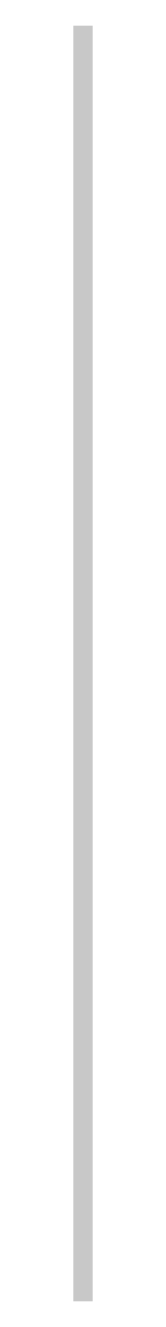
# Model space of a CAD drawing. Header units: millimetres. Extents: x -187347 to 135007, y -6415 to 292048.
# Drawn here: x 68943 to 69141, y 94272 to 107314 of the extents above; entities that cross this region are included whole.
import ezdxf

# ---------------------------------------------------------------- set-up
doc = ezdxf.new("R2010")
doc.units = ezdxf.units.MM
doc.header["$LTSCALE"] = 100
doc.layers.add('A-WALL-PATT', color=7, linetype='Continuous', lineweight=5)

msp = doc.modelspace()

# ---------------------------------------------------------------- hatches: boundary and pattern name
at = {"layer": 'A-WALL-PATT'}
h = msp.add_hatch(dxfattribs=at)
h.set_pattern_fill('FP_1596', color=256, angle=67.38013, style=0, pattern_type=2)
h.set_pattern_definition([(157.38013, (69102.8, 100800.607), (-100.32954, 0.0003), [26.086, -1278.204]), (157.38013, (69102.8, 100900.937), (-100.32954, 0.0003), [26.086, -1278.204]), (157.38013, (69102.8, 101001.267), (-100.32954, 0.0003), [26.086, -1278.204]), (157.38013, (69102.8, 101101.597), (-100.32954, 0.0003), [26.086, -1278.204]), (157.38013, (69102.8, 101201.927), (-100.32954, 0.0003), [26.086, -1278.204]), (202.24913, (69102.8, 100884.884), (-100.3298, -0.00036), [23.848, -2360.969]), (202.24913, (69102.8, 100985.214), (-100.3298, -0.00036), [23.848, -2360.969]), (202.24913, (69102.8, 101085.544), (-100.3298, -0.00036), [23.848, -2360.969]), (202.24913, (69102.8, 101185.874), (-100.3298, -0.00036), [23.848, -2360.969]), (202.24913, (69102.8, 101286.204), (-100.3298, -0.00036), [23.848, -2360.969]), (202.24913, (69102.8, 101386.534), (-100.3298, -0.00036), [23.848, -2360.969]), (202.24913, (69102.8, 101486.865), (-100.3298, -0.00036), [23.848, -2360.969]), (202.24913, (69102.8, 101587.194), (-100.3298, -0.00036), [23.848, -2360.969]), (202.24913, (69102.8, 101687.524), (-100.3298, -0.00036), [23.848, -2360.969]), (337.75113, (69080.727, 100859.8), (-100.3298, -0.0001), [23.848, -2360.969]), (337.75113, (69080.727, 100960.13), (-100.3298, -0.0001), [23.848, -2360.969]), (337.75113, (69080.727, 101060.46), (-100.3298, -0.0001), [23.848, -2360.969]), (337.75113, (69080.727, 101160.79), (-100.3298, -0.0001), [23.848, -2360.969]), (337.75113, (69080.727, 101261.12), (-100.3298, -0.0001), [23.848, -2360.969]), (337.75113, (69080.727, 101361.452), (-100.3298, -0.0001), [23.848, -2360.969]), (337.75113, (69080.727, 101461.78), (-100.3298, -0.0001), [23.848, -2360.969]), (337.75113, (69080.726, 101562.11), (-100.3298, -0.0001), [23.848, -2360.969]), (337.75113, (69080.727, 101662.44), (-100.3298, -0.0001), [23.848, -2360.969]), (22.62013, (69078.72, 100824.686), (-100.32954, -0.00078), [26.086, -1278.204]), (22.62013, (69078.72, 100925.016), (-100.32954, -0.00078), [26.086, -1278.204]), (22.62013, (69078.72, 101025.346), (-100.32954, -0.00078), [26.086, -1278.204]), (22.62013, (69078.72, 101125.676), (-100.32954, -0.00078), [26.086, -1278.204]), (22.62013, (69078.72, 101226.006), (-100.32954, -0.00078), [26.086, -1278.204]), (171.87013, (69119.856, 100795.59), (-100.33039, -0.000556), [7.094, -702.346]), (158.19813, (69112.832, 100796.594), (-100.33008, 0.00043), [10.806, -529.488]), (158.19813, (69112.833, 100896.924), (-100.33008, 0.00043), [10.806, -529.488]), (21.80113, (69102.8, 100834.72), (-100.33008, 0.00085), [10.806, -529.488]), (21.80113, (69102.8, 100935.05), (-100.33008, 0.00085), [10.806, -529.488]), (8.13013, (69112.832, 100838.732), (-100.33039, 8.5e-05), [7.094, -702.346]), (8.13013, (69119.856, 100795.59), (-100.33039, 8.5e-05), [7.094, -702.346]), (26.5651, (69126.88, 100796.594), (-100.33013, -0.00015), [6.73, -217.614]), (45.0001, (69132.9, 100799.604), (-100.33, -0.0002), [7.094, -134.794]), (56.3101, (69137.915, 100804.62), (-100.3303, -8e-05), [3.617, -358.128]), (56.3101, (69137.915, 100904.95), (-100.3303, -8e-05), [3.617, -358.128]), (56.3101, (69137.915, 101005.28), (-100.3303, -8e-05), [3.617, -358.128]), (71.5651, (69139.92, 100807.63), (-100.3296, -0.0001), [3.173, -314.099]), (71.5651, (69139.92, 100907.96), (-100.3296, -0.0001), [3.173, -314.099]), (71.5651, (69139.92, 101008.29), (-100.3296, -0.0001), [3.173, -314.099]), (71.5651, (69140.92, 100810.64), (-100.3296, -0.0001), [3.173, -314.099]), (71.5651, (69140.93, 100910.97), (-100.3296, -0.0001), [3.173, -314.099]), (71.5651, (69140.92, 101011.3), (-100.3296, -0.0001), [3.173, -314.099]), (90.0001, (69141.93, 100813.65), (-100.33, -0.0002), [8.026, -92.304]), (108.4351, (69141.93, 100821.68), (-100.3296, -0.0003), [3.173, -314.099]), (108.4351, (69141.93, 100922.01), (-100.3296, -0.0003), [3.173, -314.099]), (108.4351, (69141.93, 101022.34), (-100.3296, -0.0003), [3.173, -314.099]), (108.4351, (69140.925, 100824.69), (-100.3296, -0.0003), [3.173, -314.099]), (108.4351, (69140.92, 100925.02), (-100.3296, -0.0003), [3.173, -314.099]), (108.4351, (69140.925, 101025.35), (-100.3296, -0.0003), [3.173, -314.099]), (123.6901, (69139.92, 100827.696), (-100.3303, -0.0004), [3.617, -358.128]), (123.6901, (69139.92, 100928.03), (-100.3303, -0.0004), [3.617, -358.128]), (123.6901, (69139.92, 101028.36), (-100.3303, -0.0004), [3.617, -358.128]), (135.0001, (69137.915, 100830.706), (-100.33, -0.0002), [7.094, -134.794]), (153.4351, (69132.9, 100835.722), (-100.33013, -0.00033), [6.73, -217.614]), (171.87013, (69126.879, 100838.732), (-100.33039, -0.000556), [7.094, -702.346]), (171.87013, (69119.856, 100845.755), (-100.33039, -0.000556), [7.094, -702.346]), (158.19813, (69112.833, 100846.76), (-100.33008, 0.00043), [10.806, -529.488]), (158.19813, (69112.833, 100947.09), (-100.33008, 0.00043), [10.806, -529.488]), (21.80113, (69102.8, 100884.884), (-100.33008, 0.00085), [10.806, -529.488]), (21.80113, (69102.8, 100985.214), (-100.33008, 0.00085), [10.806, -529.488]), (8.13013, (69112.833, 100888.897), (-100.33039, 8.5e-05), [7.094, -702.346]), (8.13013, (69119.856, 100845.755), (-100.33039, 8.5e-05), [7.094, -702.346]), (26.5651, (69126.88, 100846.76), (-100.33013, -0.00015), [6.73, -217.614]), (45.0001, (69132.9, 100849.77), (-100.33, -0.0002), [7.094, -134.794]), (56.3101, (69137.915, 100854.785), (-100.3303, -8e-05), [3.617, -358.128]), (56.3101, (69137.915, 100955.115), (-100.3303, -8e-05), [3.617, -358.128]), (56.3101, (69137.915, 101055.445), (-100.3303, -8e-05), [3.617, -358.128]), (71.5651, (69139.92, 100857.79), (-100.3296, -0.0001), [3.173, -314.099]), (71.5651, (69139.92, 100958.12), (-100.3296, -0.0001), [3.173, -314.099]), (71.5651, (69139.92, 101058.455), (-100.3296, -0.0001), [3.173, -314.099]), (71.5651, (69140.92, 100860.8), (-100.3296, -0.0001), [3.173, -314.099]), (71.5651, (69140.93, 100961.135), (-100.3296, -0.0001), [3.173, -314.099]), (71.5651, (69140.925, 101061.465), (-100.3296, -0.0001), [3.173, -314.099]), (90.0001, (69141.93, 100863.81), (-100.33, -0.0002), [8.026, -92.304]), (108.4351, (69141.93, 100871.84), (-100.3296, -0.0003), [3.173, -314.099]), (108.4351, (69141.93, 100972.17), (-100.3296, -0.0003), [3.173, -314.099]), (108.4351, (69141.93, 101072.5), (-100.3296, -0.0003), [3.173, -314.099]), (108.4351, (69140.925, 100874.85), (-100.3296, -0.0003), [3.173, -314.099]), (108.4351, (69140.92, 100975.18), (-100.3296, -0.0003), [3.173, -314.099]), (108.4351, (69140.93, 101075.51), (-100.3296, -0.0003), [3.173, -314.099]), (123.6901, (69139.92, 100877.86), (-100.3303, -0.0004), [3.617, -358.128]), (123.6901, (69139.92, 100978.19), (-100.3303, -0.0004), [3.617, -358.128]), (123.6901, (69139.92, 101078.52), (-100.3303, -0.0004), [3.617, -358.128]), (135.0001, (69137.915, 100880.87), (-100.33, -0.0002), [7.094, -134.794]), (153.4351, (69132.9, 100885.887), (-100.33013, -0.00033), [6.73, -217.614]), (171.87013, (69126.879, 100888.897), (-100.33039, -0.000556), [7.094, -702.346]), (171.87013, (69063.671, 100820.673), (-100.33039, -0.000556), [7.094, -702.346]), (153.4351, (69056.647, 100821.676), (-100.33013, -0.00033), [6.73, -217.614]), (135.0001, (69050.63, 100824.686), (-100.33, -0.0002), [7.094, -134.794]), (123.6901, (69045.61, 100829.7), (-100.3303, -0.0004), [3.617, -358.128]), (123.6901, (69045.61, 100930.03), (-100.3303, -0.0004), [3.617, -358.128]), (123.6901, (69045.61, 101030.36), (-100.3303, -0.0004), [3.617, -358.128]), (108.4351, (69043.605, 100832.71), (-100.3296, -0.0003), [3.173, -314.099]), (108.4351, (69043.6, 100933.04), (-100.3296, -0.0003), [3.173, -314.099]), (108.4351, (69043.605, 101033.37), (-100.3296, -0.0003), [3.173, -314.099]), (108.4351, (69042.6, 100835.72), (-100.3296, -0.0003), [3.173, -314.099]), (108.4351, (69042.6, 100936.05), (-100.3296, -0.0003), [3.173, -314.099]), (108.4351, (69042.6, 101036.38), (-100.3296, -0.0003), [3.173, -314.099]), (90.0001, (69041.6, 100838.73), (-100.33, -0.0002), [8.026, -92.304]), (71.5651, (69041.6, 100846.76), (-100.3296, -0.0001), [3.173, -314.099]), (71.5651, (69041.6, 100947.09), (-100.3296, -0.0001), [3.173, -314.099]), (71.5651, (69041.6, 101047.42), (-100.3296, -0.0001), [3.173, -314.099]), (71.5651, (69042.6, 100849.77), (-100.3296, -0.0001), [3.173, -314.099]), (71.5651, (69042.6, 100950.1), (-100.3296, -0.0001), [3.173, -314.099]), (71.5651, (69042.6, 101050.43), (-100.3296, -0.0001), [3.173, -314.099]), (56.3101, (69043.605, 100852.78), (-100.3303, -8e-05), [3.617, -358.128]), (56.3101, (69043.605, 100953.11), (-100.3303, -8e-05), [3.617, -358.128]), (56.3101, (69043.604, 101053.44), (-100.3303, -8e-05), [3.617, -358.128]), (45.0001, (69045.61, 100855.79), (-100.33, -0.0002), [7.094, -134.794]), (26.5651, (69050.63, 100860.805), (-100.33013, -0.00015), [6.73, -217.614]), (8.13013, (69056.647, 100863.814), (-100.33039, 8.5e-05), [7.094, -702.346]), (8.13013, (69063.671, 100820.673), (-100.33039, 8.5e-05), [7.094, -702.346]), (20.55613, (69070.694, 100821.676), (-100.33001, -0.0004), [8.572, -848.648]), (20.55613, (69070.693, 100922.006), (-100.33001, -0.00039), [8.572, -848.648]), (20.55613, (69070.694, 101022.336), (-100.33001, -0.00039), [8.572, -848.648]), (158.19813, (69080.727, 100859.8), (-100.33008, 0.00043), [10.806, -529.488]), (158.19813, (69080.727, 100960.13), (-100.33008, 0.00043), [10.806, -529.488]), (171.87013, (69070.694, 100863.815), (-100.33039, -0.000556), [7.094, -702.346]), (90.0001, (69041.6, 100792.58), (-100.33, -0.0002), [4.013, -96.317]), (71.5651, (69041.6, 100796.59), (-100.3296, -0.0001), [3.173, -314.099]), (71.5651, (69041.6, 100896.92), (-100.3296, -0.0001), [3.173, -314.099]), (71.5651, (69041.6, 100997.25), (-100.3296, -0.0001), [3.173, -314.099]), (71.5651, (69042.6, 100799.6), (-100.3296, -0.0001), [3.173, -314.099]), (71.5651, (69042.6, 100899.93), (-100.3296, -0.0001), [3.173, -314.099]), (71.5651, (69042.6, 101000.26), (-100.3296, -0.0001), [3.173, -314.099]), (56.3101, (69043.604, 100802.61), (-100.3303, -8e-05), [3.617, -358.128]), (56.3101, (69043.605, 100902.94), (-100.3303, -8e-05), [3.617, -358.128]), (56.3101, (69043.604, 101003.27), (-100.3303, -8e-05), [3.617, -358.128]), (45.0001, (69045.61, 100805.624), (-100.33, -0.0002), [7.094, -134.794]), (26.5651, (69050.63, 100810.64), (-100.33013, -0.00015), [6.73, -217.614]), (8.13013, (69056.647, 100813.65), (-100.33039, 8.5e-05), [7.094, -702.346]), (159.44413, (69078.72, 100810.64), (-100.33001, -8e-05), [8.572, -848.648]), (159.44413, (69078.72, 100910.97), (-100.33001, -8e-05), [8.572, -848.648]), (159.44413, (69078.72, 101011.3), (-100.33001, -8e-05), [8.572, -848.648]), (171.87013, (69070.694, 100813.65), (-100.33039, -0.000556), [7.094, -702.346]), (171.87013, (69063.671, 100870.837), (-100.33039, -0.000556), [7.094, -702.346]), (153.4351, (69056.648, 100871.84), (-100.33013, -0.00033), [6.73, -217.614]), (135.0001, (69050.63, 100874.85), (-100.33, -0.0002), [7.094, -134.794]), (123.6901, (69045.61, 100879.87), (-100.3303, -0.0004), [3.617, -358.128]), (123.6901, (69045.61, 100980.2), (-100.3303, -0.0004), [3.617, -358.128]), (123.6901, (69045.61, 101080.53), (-100.3303, -0.0004), [3.617, -358.128]), (108.4351, (69043.605, 100882.88), (-100.3296, -0.0003), [3.173, -314.099]), (108.4351, (69043.605, 100983.21), (-100.3296, -0.0003), [3.173, -314.099]), (108.4351, (69043.605, 101083.54), (-100.3296, -0.0003), [3.173, -314.099]), (108.4351, (69042.6, 100885.89), (-100.3296, -0.0003), [3.173, -314.099]), (108.4351, (69042.6, 100986.22), (-100.3296, -0.0003), [3.173, -314.099]), (108.4351, (69042.6, 101086.55), (-100.3296, -0.0003), [3.173, -314.099]), (90.0001, (69041.6, 100888.9), (-100.33, -0.0002), [4.013, -96.317]), (8.13013, (69063.671, 100870.837), (-100.33039, 8.5e-05), [7.094, -702.346]), (21.80113, (69070.694, 100871.84), (-100.33008, 0.00085), [10.806, -529.488]), (21.80113, (69070.694, 100972.17), (-100.33008, 0.00085), [10.806, -529.488])])
h.paths.add_polyline_path([(68942.7, 94271.6), (69141.1, 94271.6), (69141.1, 107313.6), (68942.7, 107313.6), (68942.7, 95096.5)])

doc.saveas('drawing.dxf')
